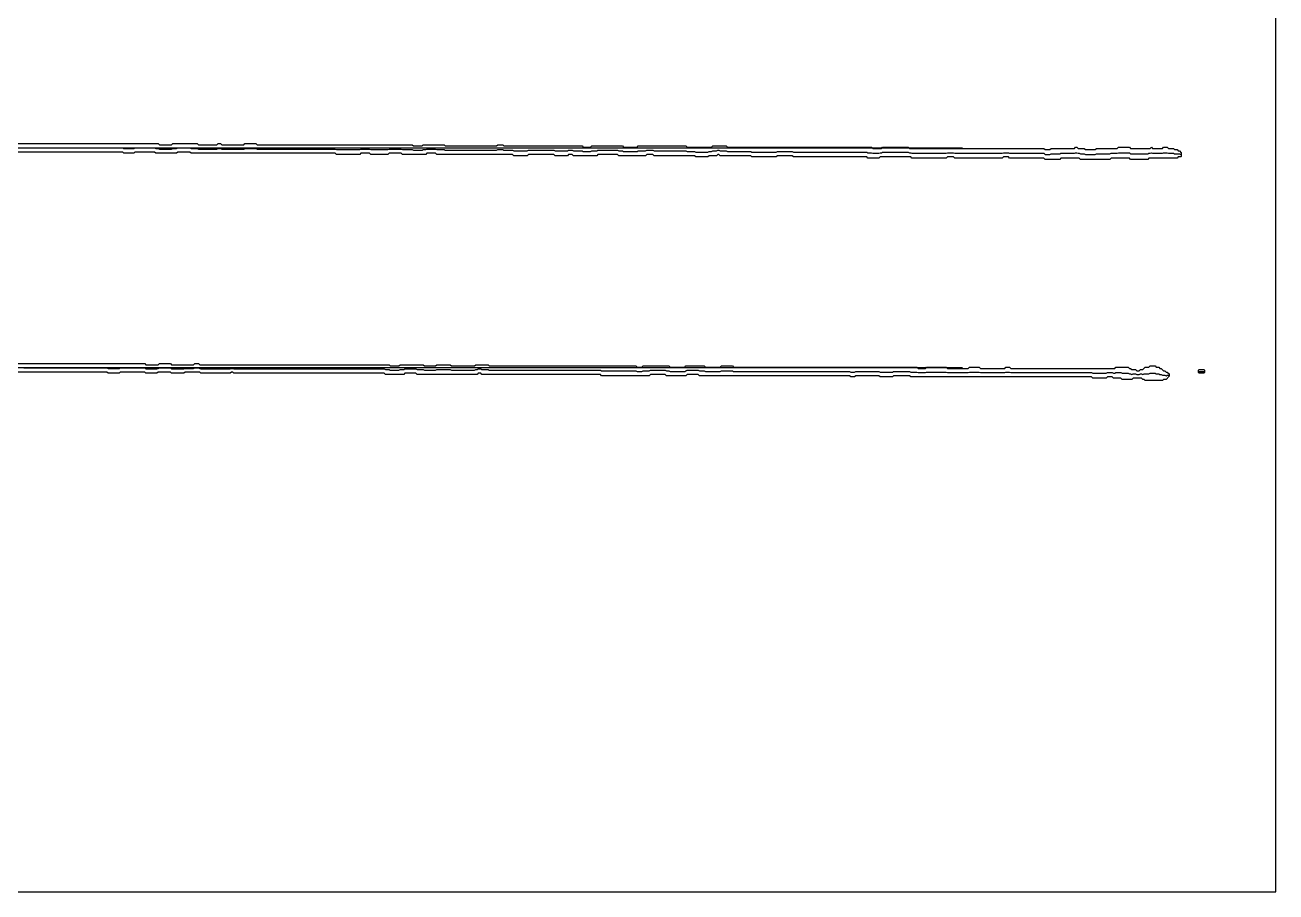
# Model space of a CAD drawing. Extents: x 0 to 57.2, y 0 to 39.6.
# Drawn here: x 28.58 to 57.16, y 0 to 19.8 of the extents above; entities that cross this region are included whole.
import ezdxf

# ---------------------------------------------------------------- set-up
doc = ezdxf.new("R2010")
doc.units = 13
for name, color, linetype in [('DESIGN_SCAN_PATH', 5, 'Continuous'), ('SEM_FRAME', 8, 'Continuous'), ('SEM_OBSERVED_CENTERLINES', 3, 'Continuous'), ('SEM_OBSERVED_CONTOURS', 2, 'Continuous')]:
    doc.layers.add(name, color=color, linetype=linetype)

msp = doc.modelspace()

# ---------------------------------------------------------------- linework, layer by layer
at = {"layer": 'DESIGN_SCAN_PATH'}
for points in [[(0, 16.99719), (50, 16.99719)], [(50, 11.97339), (0, 11.97339)]]:
    msp.add_lwpolyline(points, dxfattribs=at)
at = {"layer": 'SEM_FRAME'}
msp.add_lwpolyline([(0, 0), (57.15968, 0), (57.15968, 39.60429), (0, 39.60429)], close=True, dxfattribs=at)
at = {"layer": 'SEM_OBSERVED_CENTERLINES'}
for points in [[(28.55193, 16.99719), (28.57984, 16.99719), (28.60775, 16.99719), (28.63566, 16.99719), (28.66357, 16.99719), (28.69148, 16.99719), (28.71939, 16.99719), (28.7473, 16.99719), (28.77521, 16.99719), (28.80312, 16.99719), (28.83103, 16.99719), (28.85894, 16.99719), (28.88685, 16.99719), (28.91476, 16.99719), (28.94267, 16.99719), (28.97058, 16.99719), (28.99849, 16.99719), (29.0264, 16.99719), (29.05431, 16.99719), (29.08222, 16.99719), (29.11013, 16.99719), (29.13804, 16.99719), (29.16595, 16.99719), (29.19386, 16.99719), (29.22177, 16.99719), (29.24968, 16.99719), (29.27759, 16.99719), (29.3055, 16.99719), (29.33341, 16.99719), (29.36132, 16.99719), (29.38923, 16.99719), (29.41714, 16.99719), (29.44505, 16.99719), (29.47296, 16.99719), (29.50087, 16.99719), (29.52878, 16.99719), (29.55669, 16.99719), (29.5846, 16.99719), (29.61251, 16.99719), (29.64042, 16.99719), (29.66833, 16.99719), (29.69624, 16.99719), (29.72415, 16.99719), (29.75206, 16.99719), (29.77997, 16.99719), (29.80788, 16.99719), (29.83579, 16.99719), (29.8637, 16.99719), (29.89161, 16.99719), (29.91952, 16.99719), (29.94743, 16.99719), (29.97534, 16.99719), (30.00325, 16.99719), (30.03116, 16.99719), (30.05907, 16.99719), (30.08698, 16.99719), (30.11489, 16.99719), (30.1428, 16.99719), (30.17071, 16.99719), (30.19862, 16.99719), (30.22653, 16.99719), (30.25444, 16.99719), (30.28235, 16.99719), (30.31026, 16.99719), (30.33817, 16.99719), (30.36608, 16.99719), (30.39399, 16.99719), (30.4219, 16.99719), (30.44981, 16.99719), (30.47772, 16.99719), (30.50563, 16.99719), (30.53354, 16.99719), (30.56145, 16.99719), (30.58936, 16.99719), (30.61727, 16.99719), (30.64518, 16.99719), (30.67309, 16.99719), (30.701, 16.99719), (30.72891, 16.99719), (30.75682, 16.99719), (30.78473, 16.99719), (30.81264, 16.99719), (30.84055, 16.983235), (30.86846, 16.983235), (30.89637, 16.983235), (30.92428, 16.983235), (30.95219, 16.983235), (30.9801, 16.983235), (31.00801, 16.983235), (31.03592, 16.983235), (31.06383, 16.983235), (31.09174, 16.99719), (31.11965, 16.99719), (31.14756, 16.99719), (31.17547, 16.99719), (31.20338, 16.99719), (31.23129, 16.99719), (31.2592, 16.99719), (31.28711, 16.99719), (31.31502, 16.99719), (31.34293, 16.99719), (31.37084, 16.99719), (31.39875, 16.99719), (31.42666, 16.99719), (31.45457, 16.99719), (31.48248, 16.99719), (31.51039, 16.99719), (31.5383, 16.99719), (31.56621, 16.983235), (31.59412, 16.983235), (31.62203, 16.983235), (31.64994, 16.96928), (31.67785, 16.96928), (31.70576, 16.96928), (31.73367, 16.96928), (31.76158, 16.96928), (31.78949, 16.96928), (31.8174, 16.96928), (31.84531, 16.96928), (31.87322, 16.96928), (31.90113, 16.96928), (31.92904, 16.96928), (31.95695, 16.983235), (31.98486, 16.983235), (32.01277, 16.983235), (32.04068, 16.983235), (32.06859, 16.99719), (32.0965, 16.99719), (32.12441, 16.99719), (32.15232, 16.99719), (32.18023, 16.99719), (32.20814, 16.99719), (32.23605, 16.99719), (32.26396, 16.99719), (32.29187, 16.99719), (32.31978, 16.99719), (32.34769, 16.99719), (32.3756, 16.983235), (32.40351, 16.983235), (32.43142, 16.983235), (32.45933, 16.983235), (32.48724, 16.983235), (32.51515, 16.983235), (32.54306, 16.96928), (32.57097, 16.96928), (32.59888, 16.96928), (32.62679, 16.96928), (32.6547, 16.96928), (32.68261, 16.96928), (32.71052, 16.96928), (32.73843, 16.96928), (32.76634, 16.96928), (32.79425, 16.96928), (32.82216, 16.96928), (32.85007, 16.96928), (32.87798, 16.96928), (32.90589, 16.96928), (32.9338, 16.96928), (32.96171, 16.96928), (32.98962, 16.983235), (33.01753, 16.983235), (33.04544, 16.983235), (33.07335, 16.96928), (33.10126, 16.96928), (33.12917, 16.96928), (33.15708, 16.96928), (33.18499, 16.96928), (33.2129, 16.96928), (33.24081, 16.96928), (33.26872, 16.96928), (33.29663, 16.96928), (33.32454, 16.96928), (33.35245, 16.96928), (33.38036, 16.96928), (33.40827, 16.96928), (33.43618, 16.96928), (33.46409, 16.96928), (33.492, 16.96928), (33.51991, 16.96928), (33.54782, 16.96928), (33.57573, 16.96928), (33.60364, 16.983235), (33.63155, 16.983235), (33.65946, 16.983235), (33.68737, 16.983235), (33.71528, 16.983235), (33.74319, 16.983235), (33.7711, 16.983235), (33.79901, 16.983235), (33.82692, 16.983235), (33.85483, 16.983235), (33.88274, 16.96928), (33.91065, 16.96928), (33.93856, 16.96928), (33.96647, 16.96928), (33.99438, 16.96928), (34.02229, 16.96928), (34.0502, 16.96928), (34.07811, 16.96928), (34.10602, 16.96928), (34.13393, 16.96928), (34.16184, 16.96928), (34.18975, 16.96928), (34.21766, 16.96928), (34.24557, 16.96928), (34.27348, 16.96928), (34.30139, 16.96928), (34.3293, 16.96928), (34.35721, 16.96928), (34.38512, 16.96928), (34.41303, 16.96928), (34.44094, 16.96928), (34.46885, 16.96928), (34.49676, 16.96928), (34.52467, 16.96928), (34.55258, 16.96928), (34.58049, 16.96928), (34.6084, 16.96928), (34.63631, 16.96928), (34.66422, 16.96928), (34.69213, 16.96928), (34.72004, 16.96928), (34.74795, 16.96928), (34.77586, 16.96928), (34.80377, 16.96928), (34.83168, 16.96928), (34.85959, 16.96928), (34.8875, 16.96928), (34.91541, 16.96928), (34.94332, 16.96928), (34.97123, 16.96928), (34.99914, 16.96928), (35.02705, 16.96928), (35.05496, 16.96928), (35.08287, 16.96928), (35.11078, 16.96928), (35.13869, 16.96928), (35.1666, 16.96928), (35.19451, 16.96928), (35.22242, 16.96928), (35.25033, 16.96928), (35.27824, 16.96928), (35.30615, 16.96928), (35.33406, 16.96928), (35.36197, 16.96928), (35.38988, 16.96928), (35.41779, 16.96928), (35.4457, 16.96928), (35.47361, 16.96928), (35.50152, 16.96928), (35.52943, 16.96928), (35.55734, 16.96928), (35.58525, 16.96928), (35.61316, 16.96928), (35.64107, 16.96928), (35.66898, 16.96928), (35.69689, 16.955325), (35.7248, 16.955325), (35.75271, 16.955325), (35.78062, 16.955325), (35.80853, 16.955325), (35.83644, 16.955325), (35.86435, 16.955325), (35.89226, 16.955325), (35.92017, 16.955325), (35.94808, 16.955325), (35.97599, 16.955325), (36.0039, 16.955325), (36.03181, 16.955325), (36.05972, 16.955325), (36.08763, 16.955325), (36.11554, 16.955325), (36.14345, 16.955325), (36.17136, 16.955325), (36.19927, 16.955325), (36.22718, 16.955325), (36.25509, 16.96928), (36.283, 16.96928), (36.31091, 16.96928), (36.33882, 16.96928), (36.36673, 16.96928), (36.39464, 16.96928), (36.42255, 16.96928), (36.45046, 16.96928), (36.47837, 16.955325), (36.50628, 16.955325), (36.53419, 16.955325), (36.5621, 16.955325), (36.59001, 16.955325), (36.61792, 16.955325), (36.64583, 16.955325), (36.67374, 16.955325), (36.70165, 16.955325), (36.72956, 16.955325), (36.75747, 16.955325), (36.78538, 16.955325), (36.81329, 16.955325), (36.8412, 16.955325), (36.86911, 16.955325), (36.89702, 16.96928), (36.92493, 16.96928), (36.95284, 16.96928), (36.98075, 16.96928), (37.00866, 16.96928), (37.03657, 16.96928), (37.06448, 16.96928), (37.09239, 16.96928), (37.1203, 16.96928), (37.14821, 16.96928), (37.17612, 16.96928), (37.20403, 16.955325), (37.23194, 16.955325), (37.25985, 16.955325), (37.28776, 16.955325), (37.31567, 16.955325), (37.34358, 16.955325), (37.37149, 16.955325), (37.3994, 16.955325), (37.42731, 16.955325), (37.45522, 16.94137), (37.48313, 16.94137), (37.51104, 16.94137), (37.53895, 16.94137), (37.56686, 16.94137), (37.59477, 16.94137), (37.62268, 16.94137), (37.65059, 16.94137), (37.6785, 16.955325), (37.70641, 16.955325), (37.73432, 16.955325), (37.76223, 16.96928), (37.79014, 16.96928), (37.81805, 16.96928), (37.84596, 16.96928), (37.87387, 16.96928), (37.90178, 16.96928), (37.92969, 16.96928), (37.9576, 16.96928), (37.98551, 16.955325), (38.01342, 16.955325), (38.04133, 16.955325), (38.06924, 16.955325), (38.09715, 16.955325), (38.12506, 16.955325), (38.15297, 16.955325), (38.18088, 16.94137), (38.20879, 16.94137), (38.2367, 16.94137), (38.26461, 16.94137), (38.29252, 16.94137), (38.32043, 16.94137), (38.34834, 16.94137), (38.37625, 16.94137), (38.40416, 16.94137), (38.43207, 16.94137), (38.45998, 16.94137), (38.48789, 16.94137), (38.5158, 16.94137), (38.54371, 16.94137), (38.57162, 16.94137), (38.59953, 16.94137), (38.62744, 16.94137), (38.65535, 16.94137), (38.68326, 16.94137), (38.71117, 16.94137), (38.73908, 16.94137), (38.76699, 16.94137), (38.7949, 16.94137), (38.82281, 16.94137), (38.85072, 16.94137), (38.87863, 16.94137), (38.90654, 16.94137), (38.93445, 16.94137), (38.96236, 16.94137), (38.99027, 16.94137), (39.01818, 16.94137), (39.04609, 16.94137), (39.074, 16.94137), (39.10191, 16.94137), (39.12982, 16.94137), (39.15773, 16.94137), (39.18564, 16.94137), (39.21355, 16.94137), (39.24146, 16.94137), (39.26937, 16.94137), (39.29728, 16.94137), (39.32519, 16.94137), (39.3531, 16.94137), (39.38101, 16.955325), (39.40892, 16.955325), (39.43683, 16.955325), (39.46474, 16.955325), (39.49265, 16.955325), (39.52056, 16.94137), (39.54847, 16.94137), (39.57638, 16.94137), (39.60429, 16.94137), (39.6322, 16.94137), (39.66011, 16.94137), (39.68802, 16.94137), (39.71593, 16.94137), (39.74384, 16.927415), (39.77175, 16.927415), (39.79966, 16.927415), (39.82757, 16.927415), (39.85548, 16.927415), (39.88339, 16.927415), (39.9113, 16.927415), (39.93921, 16.927415), (39.96712, 16.927415), (39.99503, 16.927415), (40.02294, 16.927415), (40.05085, 16.927415), (40.07876, 16.94137), (40.10667, 16.94137), (40.13458, 16.94137), (40.16249, 16.94137), (40.1904, 16.94137), (40.21831, 16.94137), (40.24622, 16.94137), (40.27413, 16.94137), (40.30204, 16.94137), (40.32995, 16.94137), (40.35786, 16.94137), (40.38577, 16.94137), (40.41368, 16.94137), (40.44159, 16.94137), (40.4695, 16.94137), (40.49741, 16.94137), (40.52532, 16.94137), (40.55323, 16.94137), (40.58114, 16.94137), (40.60905, 16.94137), (40.63696, 16.94137), (40.66487, 16.94137), (40.69278, 16.927415), (40.72069, 16.927415), (40.7486, 16.927415), (40.77651, 16.927415), (40.80442, 16.927415), (40.83233, 16.927415), (40.86024, 16.927415), (40.88815, 16.927415), (40.91606, 16.927415), (40.94397, 16.927415), (40.97188, 16.927415), (40.99979, 16.94137), (41.0277, 16.94137), (41.05561, 16.94137), (41.08352, 16.94137), (41.11143, 16.927415), (41.13934, 16.927415), (41.16725, 16.927415), (41.19516, 16.927415), (41.22307, 16.927415), (41.25098, 16.927415), (41.27889, 16.927415), (41.3068, 16.927415), (41.33471, 16.91346), (41.36262, 16.91346), (41.39053, 16.91346), (41.41844, 16.91346), (41.44635, 16.91346), (41.47426, 16.91346), (41.50217, 16.91346), (41.53008, 16.927415), (41.55799, 16.927415), (41.5859, 16.927415), (41.61381, 16.927415), (41.64172, 16.927415), (41.66963, 16.94137), (41.69754, 16.94137), (41.72545, 16.94137), (41.75336, 16.94137), (41.78127, 16.94137), (41.80918, 16.94137), (41.83709, 16.94137), (41.865, 16.94137), (41.89291, 16.94137), (41.92082, 16.94137), (41.94873, 16.94137), (41.97664, 16.94137), (42.00455, 16.94137), (42.03246, 16.94137), (42.06037, 16.94137), (42.08828, 16.94137), (42.11619, 16.94137), (42.1441, 16.927415), (42.17201, 16.927415), (42.19992, 16.927415), (42.22783, 16.927415), (42.25574, 16.91346), (42.28365, 16.91346), (42.31156, 16.91346), (42.33947, 16.91346), (42.36738, 16.91346), (42.39529, 16.91346), (42.4232, 16.91346), (42.45111, 16.91346), (42.47902, 16.91346), (42.50693, 16.91346), (42.53484, 16.91346), (42.56275, 16.91346), (42.59066, 16.927415), (42.61857, 16.927415), (42.64648, 16.927415), (42.67439, 16.927415), (42.7023, 16.927415), (42.73021, 16.927415), (42.75812, 16.927415), (42.78603, 16.94137), (42.81394, 16.94137), (42.84185, 16.94137), (42.86976, 16.94137), (42.89767, 16.94137), (42.92558, 16.94137), (42.95349, 16.927415), (42.9814, 16.927415), (43.00931, 16.927415), (43.03722, 16.927415), (43.06513, 16.927415), (43.09304, 16.927415), (43.12095, 16.927415), (43.14886, 16.927415), (43.17677, 16.927415), (43.20468, 16.927415), (43.23259, 16.927415), (43.2605, 16.927415), (43.28841, 16.927415), (43.31632, 16.927415), (43.34423, 16.927415), (43.37214, 16.927415), (43.40005, 16.927415), (43.42796, 16.927415), (43.45587, 16.927415), (43.48378, 16.927415), (43.51169, 16.927415), (43.5396, 16.927415), (43.56751, 16.927415), (43.59542, 16.927415), (43.62333, 16.927415), (43.65124, 16.927415), (43.67915, 16.927415), (43.70706, 16.91346), (43.73497, 16.91346), (43.76288, 16.91346), (43.79079, 16.91346), (43.8187, 16.91346), (43.84661, 16.91346), (43.87452, 16.91346), (43.90243, 16.899505), (43.93034, 16.899505), (43.95825, 16.899505), (43.98616, 16.899505), (44.01407, 16.899505), (44.04198, 16.899505), (44.06989, 16.899505), (44.0978, 16.899505), (44.12571, 16.899505), (44.15362, 16.899505), (44.18153, 16.899505), (44.20944, 16.91346), (44.23735, 16.91346), (44.26526, 16.91346), (44.29317, 16.927415), (44.32108, 16.927415), (44.34899, 16.927415), (44.3769, 16.927415), (44.40481, 16.94137), (44.43272, 16.94137), (44.46063, 16.927415), (44.48854, 16.927415), (44.51645, 16.927415), (44.54436, 16.927415), (44.57227, 16.927415), (44.60018, 16.927415), (44.62809, 16.91346), (44.656, 16.91346), (44.68391, 16.91346), (44.71182, 16.91346), (44.73973, 16.91346), (44.76764, 16.91346), (44.79555, 16.91346), (44.82346, 16.91346), (44.85137, 16.91346), (44.87928, 16.91346), (44.90719, 16.91346), (44.9351, 16.91346), (44.96301, 16.91346), (44.99092, 16.91346), (45.01883, 16.91346), (45.04674, 16.91346), (45.07465, 16.91346), (45.10256, 16.91346), (45.13047, 16.91346), (45.15838, 16.91346), (45.18629, 16.899505), (45.2142, 16.899505), (45.24211, 16.899505), (45.27002, 16.899505), (45.29793, 16.899505), (45.32584, 16.899505), (45.35375, 16.899505), (45.38166, 16.899505), (45.40957, 16.899505), (45.43748, 16.899505), (45.46539, 16.899505), (45.4933, 16.899505), (45.52121, 16.899505), (45.54912, 16.899505), (45.57703, 16.899505), (45.60494, 16.899505), (45.63285, 16.899505), (45.66076, 16.899505), (45.68867, 16.899505), (45.71658, 16.899505), (45.74449, 16.899505), (45.7724, 16.91346), (45.80031, 16.91346), (45.82822, 16.91346), (45.85613, 16.91346), (45.88404, 16.91346), (45.91195, 16.91346), (45.93986, 16.91346), (45.96777, 16.91346), (45.99568, 16.91346), (46.02359, 16.91346), (46.0515, 16.91346), (46.07941, 16.91346), (46.10732, 16.91346), (46.13523, 16.899505), (46.16314, 16.899505), (46.19105, 16.899505), (46.21896, 16.899505), (46.24687, 16.899505), (46.27478, 16.899505), (46.30269, 16.899505), (46.3306, 16.899505), (46.35851, 16.899505), (46.38642, 16.899505), (46.41433, 16.899505), (46.44224, 16.899505), (46.47015, 16.899505), (46.49806, 16.899505), (46.52597, 16.899505), (46.55388, 16.899505), (46.58179, 16.899505), (46.6097, 16.899505), (46.63761, 16.899505), (46.66552, 16.899505), (46.69343, 16.899505), (46.72134, 16.899505), (46.74925, 16.899505), (46.77716, 16.899505), (46.80507, 16.899505), (46.83298, 16.899505), (46.86089, 16.899505), (46.8888, 16.899505), (46.91671, 16.899505), (46.94462, 16.899505), (46.97253, 16.899505), (47.00044, 16.899505), (47.02835, 16.899505), (47.05626, 16.899505), (47.08417, 16.899505), (47.11208, 16.899505), (47.13999, 16.899505), (47.1679, 16.899505), (47.19581, 16.899505), (47.22372, 16.899505), (47.25163, 16.899505), (47.27954, 16.899505), (47.30745, 16.899505), (47.33536, 16.899505), (47.36327, 16.899505), (47.39118, 16.899505), (47.41909, 16.899505), (47.447, 16.899505), (47.47491, 16.899505), (47.50282, 16.899505), (47.53073, 16.899505), (47.55864, 16.899505), (47.58655, 16.899505), (47.61446, 16.899505), (47.64237, 16.899505), (47.67028, 16.899505), (47.69819, 16.899505), (47.7261, 16.899505), (47.75401, 16.899505), (47.78192, 16.899505), (47.80983, 16.899505), (47.83774, 16.88555), (47.86565, 16.88555), (47.89356, 16.88555), (47.92147, 16.88555), (47.94938, 16.871595), (47.97729, 16.871595), (48.0052, 16.871595), (48.03311, 16.871595), (48.06102, 16.871595), (48.08893, 16.871595), (48.11684, 16.88555), (48.14475, 16.88555), (48.17266, 16.899505), (48.20057, 16.899505), (48.22848, 16.899505), (48.25639, 16.899505), (48.2843, 16.899505), (48.31221, 16.899505), (48.34012, 16.899505), (48.36803, 16.899505), (48.39594, 16.899505), (48.42385, 16.899505), (48.45176, 16.899505), (48.47967, 16.899505), (48.50758, 16.899505), (48.53549, 16.899505), (48.5634, 16.899505), (48.59131, 16.899505), (48.61922, 16.899505), (48.64713, 16.899505), (48.67504, 16.899505), (48.70295, 16.899505), (48.73086, 16.899505), (48.75877, 16.899505), (48.78668, 16.88555), (48.81459, 16.88555), (48.8425, 16.871595), (48.87041, 16.871595), (48.89832, 16.871595), (48.92623, 16.871595), (48.95414, 16.871595), (48.98205, 16.871595), (49.00996, 16.871595), (49.03787, 16.871595), (49.06578, 16.871595), (49.09369, 16.871595), (49.1216, 16.871595), (49.14951, 16.871595), (49.17742, 16.871595), (49.20533, 16.871595), (49.23324, 16.871595), (49.26115, 16.871595), (49.28906, 16.871595), (49.31697, 16.871595), (49.34488, 16.871595), (49.37279, 16.871595), (49.4007, 16.871595), (49.42861, 16.871595), (49.45652, 16.871595), (49.48443, 16.871595), (49.51234, 16.871595), (49.54025, 16.871595), (49.56816, 16.871595), (49.59607, 16.871595), (49.62398, 16.871595), (49.65189, 16.88555), (49.6798, 16.88555), (49.70771, 16.88555), (49.73562, 16.88555), (49.76353, 16.88555), (49.79144, 16.88555), (49.81935, 16.871595), (49.84726, 16.871595), (49.87517, 16.871595), (49.90308, 16.871595), (49.93099, 16.871595), (49.9589, 16.871595), (49.98681, 16.871595), (50.01472, 16.871595), (50.04263, 16.871595), (50.07054, 16.871595), (50.09845, 16.871595), (50.12636, 16.871595), (50.15427, 16.871595), (50.18218, 16.871595), (50.21009, 16.871595), (50.238, 16.871595), (50.26591, 16.871595), (50.29382, 16.871595), (50.32173, 16.871595), (50.34964, 16.871595), (50.37755, 16.871595), (50.40546, 16.871595), (50.43337, 16.871595), (50.46128, 16.871595), (50.48919, 16.871595), (50.5171, 16.871595), (50.54501, 16.871595), (50.57292, 16.871595), (50.60083, 16.871595), (50.62874, 16.871595), (50.65665, 16.871595), (50.68456, 16.871595), (50.71247, 16.871595), (50.74038, 16.871595), (50.76829, 16.871595), (50.7962, 16.871595), (50.82411, 16.871595), (50.85202, 16.871595), (50.87993, 16.871595), (50.90784, 16.871595), (50.93575, 16.88555), (50.96366, 16.88555), (50.99157, 16.88555), (51.01948, 16.88555), (51.04739, 16.88555), (51.0753, 16.871595), (51.10321, 16.871595), (51.13112, 16.871595), (51.15903, 16.871595), (51.18694, 16.871595), (51.21485, 16.871595), (51.24276, 16.871595), (51.27067, 16.871595), (51.29858, 16.871595), (51.32649, 16.871595), (51.3544, 16.871595), (51.38231, 16.871595), (51.41022, 16.871595), (51.43813, 16.871595), (51.46604, 16.871595), (51.49395, 16.871595), (51.52186, 16.871595), (51.54977, 16.871595), (51.57768, 16.871595), (51.60559, 16.871595), (51.6335, 16.871595), (51.66141, 16.871595), (51.68932, 16.871595), (51.71723, 16.871595), (51.74514, 16.871595), (51.77305, 16.871595), (51.80096, 16.871595), (51.82887, 16.871595), (51.85678, 16.871595), (51.88469, 16.843685), (51.9126, 16.843685), (51.94051, 16.843685), (51.96842, 16.843685), (51.99633, 16.843685), (52.02424, 16.85764), (52.05215, 16.85764), (52.08006, 16.85764), (52.10797, 16.85764), (52.13588, 16.85764), (52.16379, 16.85764), (52.1917, 16.85764), (52.21961, 16.85764), (52.24752, 16.871595), (52.27543, 16.871595), (52.30334, 16.871595), (52.33125, 16.871595), (52.35916, 16.871595), (52.38707, 16.871595), (52.41498, 16.871595), (52.44289, 16.871595), (52.4708, 16.871595), (52.49871, 16.871595), (52.52662, 16.871595), (52.55453, 16.871595), (52.58244, 16.88555), (52.61035, 16.88555), (52.63826, 16.871595), (52.66617, 16.871595), (52.69408, 16.85764), (52.72199, 16.85764), (52.7499, 16.85764), (52.77781, 16.85764), (52.80572, 16.843685), (52.83363, 16.843685), (52.86154, 16.843685), (52.88945, 16.843685), (52.91736, 16.843685), (52.94527, 16.843685), (52.97318, 16.843685), (53.00109, 16.843685), (53.029, 16.843685), (53.05691, 16.85764), (53.08482, 16.85764), (53.11273, 16.85764), (53.14064, 16.85764), (53.16855, 16.85764), (53.19646, 16.85764), (53.22437, 16.85764), (53.25228, 16.85764), (53.28019, 16.85764), (53.3081, 16.85764), (53.33601, 16.85764), (53.36392, 16.85764), (53.39183, 16.871595), (53.41974, 16.871595), (53.44765, 16.871595), (53.47556, 16.871595), (53.50347, 16.871595), (53.53138, 16.871595), (53.55929, 16.88555), (53.5872, 16.88555), (53.61511, 16.88555), (53.64302, 16.88555), (53.67093, 16.88555), (53.69884, 16.88555), (53.72675, 16.88555), (53.75466, 16.88555), (53.78257, 16.88555), (53.81048, 16.88555), (53.83839, 16.85764), (53.8663, 16.85764), (53.89421, 16.85764), (53.92212, 16.85764), (53.95003, 16.85764), (53.97794, 16.85764), (54.00585, 16.85764), (54.03376, 16.85764), (54.06167, 16.85764), (54.08958, 16.85764), (54.11749, 16.85764), (54.1454, 16.85764), (54.17331, 16.85764), (54.20122, 16.85764), (54.22913, 16.85764), (54.25704, 16.871595), (54.28495, 16.871595), (54.31286, 16.88555), (54.34077, 16.871595), (54.36868, 16.871595), (54.39659, 16.871595), (54.4245, 16.871595), (54.45241, 16.871595), (54.48032, 16.871595), (54.50823, 16.871595), (54.53614, 16.871595), (54.56405, 16.871595), (54.59196, 16.88555), (54.61987, 16.88555), (54.64778, 16.88555), (54.67569, 16.88555), (54.7036, 16.871595), (54.73151, 16.871595), (54.75942, 16.871595), (54.78733, 16.871595), (54.81524, 16.871595), (54.84315, 16.85764), (54.87106, 16.85764), (54.89897, 16.85764), (54.92688, 16.85764), (54.95479, 16.85764), (54.9827, 16.843685)], [(28.55193, 11.97339), (28.57984, 11.97339), (28.60775, 11.97339), (28.63566, 11.97339), (28.66357, 11.97339), (28.69148, 11.97339), (28.71939, 11.97339), (28.7473, 11.97339), (28.77521, 11.97339), (28.80312, 11.97339), (28.83103, 11.97339), (28.85894, 11.97339), (28.88685, 11.97339), (28.91476, 11.97339), (28.94267, 11.97339), (28.97058, 11.97339), (28.99849, 11.97339), (29.0264, 11.97339), (29.05431, 11.97339), (29.08222, 11.97339), (29.11013, 11.97339), (29.13804, 11.97339), (29.16595, 11.97339), (29.19386, 11.97339), (29.22177, 11.97339), (29.24968, 11.97339), (29.27759, 11.97339), (29.3055, 11.97339), (29.33341, 11.97339), (29.36132, 11.97339), (29.38923, 11.97339), (29.41714, 11.97339), (29.44505, 11.97339), (29.47296, 11.97339), (29.50087, 11.97339), (29.52878, 11.97339), (29.55669, 11.97339), (29.5846, 11.97339), (29.61251, 11.97339), (29.64042, 11.97339), (29.66833, 11.97339), (29.69624, 11.97339), (29.72415, 11.97339), (29.75206, 11.97339), (29.77997, 11.97339), (29.80788, 11.97339), (29.83579, 11.97339), (29.8637, 11.97339), (29.89161, 11.97339), (29.91952, 11.97339), (29.94743, 11.97339), (29.97534, 11.97339), (30.00325, 11.97339), (30.03116, 11.97339), (30.05907, 11.97339), (30.08698, 11.97339), (30.11489, 11.97339), (30.1428, 11.97339), (30.17071, 11.97339), (30.19862, 11.97339), (30.22653, 11.97339), (30.25444, 11.97339), (30.28235, 11.97339), (30.31026, 11.97339), (30.33817, 11.97339), (30.36608, 11.97339), (30.39399, 11.97339), (30.4219, 11.97339), (30.44981, 11.97339), (30.47772, 11.959435), (30.50563, 11.959435), (30.53354, 11.959435), (30.56145, 11.959435), (30.58936, 11.959435), (30.61727, 11.959435), (30.64518, 11.959435), (30.67309, 11.959435), (30.701, 11.959435), (30.72891, 11.959435), (30.75682, 11.97339), (30.78473, 11.97339), (30.81264, 11.97339), (30.84055, 11.97339), (30.86846, 11.97339), (30.89637, 11.97339), (30.92428, 11.97339), (30.95219, 11.97339), (30.9801, 11.97339), (31.00801, 11.97339), (31.03592, 11.97339), (31.06383, 11.97339), (31.09174, 11.97339), (31.11965, 11.97339), (31.14756, 11.97339), (31.17547, 11.97339), (31.20338, 11.97339), (31.23129, 11.97339), (31.2592, 11.97339), (31.28711, 11.97339), (31.31502, 11.97339), (31.34293, 11.94548), (31.37084, 11.94548), (31.39875, 11.94548), (31.42666, 11.94548), (31.45457, 11.94548), (31.48248, 11.94548), (31.51039, 11.94548), (31.5383, 11.94548), (31.56621, 11.94548), (31.59412, 11.94548), (31.62203, 11.959435), (31.64994, 11.97339), (31.67785, 11.97339), (31.70576, 11.97339), (31.73367, 11.97339), (31.76158, 11.97339), (31.78949, 11.97339), (31.8174, 11.97339), (31.84531, 11.97339), (31.87322, 11.97339), (31.90113, 11.97339), (31.92904, 11.94548), (31.95695, 11.94548), (31.98486, 11.94548), (32.01277, 11.94548), (32.04068, 11.94548), (32.06859, 11.94548), (32.0965, 11.94548), (32.12441, 11.94548), (32.15232, 11.94548), (32.18023, 11.94548), (32.20814, 11.94548), (32.23605, 11.959435), (32.26396, 11.959435), (32.29187, 11.959435), (32.31978, 11.959435), (32.34769, 11.959435), (32.3756, 11.959435), (32.40351, 11.959435), (32.43142, 11.959435), (32.45933, 11.97339), (32.48724, 11.97339), (32.51515, 11.97339), (32.54306, 11.97339), (32.57097, 11.959435), (32.59888, 11.94548), (32.62679, 11.94548), (32.6547, 11.94548), (32.68261, 11.94548), (32.71052, 11.94548), (32.73843, 11.94548), (32.76634, 11.94548), (32.79425, 11.94548), (32.82216, 11.94548), (32.85007, 11.94548), (32.87798, 11.94548), (32.90589, 11.94548), (32.9338, 11.94548), (32.96171, 11.94548), (32.98962, 11.94548), (33.01753, 11.94548), (33.04544, 11.94548), (33.07335, 11.94548), (33.10126, 11.94548), (33.12917, 11.94548), (33.15708, 11.94548), (33.18499, 11.94548), (33.2129, 11.94548), (33.24081, 11.94548), (33.26872, 11.94548), (33.29663, 11.959435), (33.32454, 11.959435), (33.35245, 11.94548), (33.38036, 11.94548), (33.40827, 11.94548), (33.43618, 11.94548), (33.46409, 11.94548), (33.492, 11.94548), (33.51991, 11.94548), (33.54782, 11.94548), (33.57573, 11.94548), (33.60364, 11.94548), (33.63155, 11.94548), (33.65946, 11.94548), (33.68737, 11.94548), (33.71528, 11.94548), (33.74319, 11.94548), (33.7711, 11.94548), (33.79901, 11.94548), (33.82692, 11.94548), (33.85483, 11.94548), (33.88274, 11.94548), (33.91065, 11.94548), (33.93856, 11.94548), (33.96647, 11.94548), (33.99438, 11.94548), (34.02229, 11.94548), (34.0502, 11.94548), (34.07811, 11.94548), (34.10602, 11.94548), (34.13393, 11.94548), (34.16184, 11.94548), (34.18975, 11.94548), (34.21766, 11.94548), (34.24557, 11.94548), (34.27348, 11.94548), (34.30139, 11.94548), (34.3293, 11.94548), (34.35721, 11.94548), (34.38512, 11.94548), (34.41303, 11.94548), (34.44094, 11.94548), (34.46885, 11.94548), (34.49676, 11.94548), (34.52467, 11.94548), (34.55258, 11.94548), (34.58049, 11.94548), (34.6084, 11.94548), (34.63631, 11.94548), (34.66422, 11.94548), (34.69213, 11.94548), (34.72004, 11.94548), (34.74795, 11.94548), (34.77586, 11.94548), (34.80377, 11.94548), (34.83168, 11.94548), (34.85959, 11.94548), (34.8875, 11.94548), (34.91541, 11.94548), (34.94332, 11.94548), (34.97123, 11.94548), (34.99914, 11.94548), (35.02705, 11.94548), (35.05496, 11.94548), (35.08287, 11.94548), (35.11078, 11.94548), (35.13869, 11.94548), (35.1666, 11.94548), (35.19451, 11.94548), (35.22242, 11.94548), (35.25033, 11.94548), (35.27824, 11.94548), (35.30615, 11.94548), (35.33406, 11.94548), (35.36197, 11.94548), (35.38988, 11.94548), (35.41779, 11.94548), (35.4457, 11.94548), (35.47361, 11.94548), (35.50152, 11.94548), (35.52943, 11.94548), (35.55734, 11.94548), (35.58525, 11.94548), (35.61316, 11.94548), (35.64107, 11.94548), (35.66898, 11.94548), (35.69689, 11.94548), (35.7248, 11.94548), (35.75271, 11.94548), (35.78062, 11.94548), (35.80853, 11.94548), (35.83644, 11.94548), (35.86435, 11.94548), (35.89226, 11.94548), (35.92017, 11.94548), (35.94808, 11.94548), (35.97599, 11.94548), (36.0039, 11.94548), (36.03181, 11.94548), (36.05972, 11.94548), (36.08763, 11.94548), (36.11554, 11.94548), (36.14345, 11.94548), (36.17136, 11.94548), (36.19927, 11.94548), (36.22718, 11.94548), (36.25509, 11.94548), (36.283, 11.94548), (36.31091, 11.94548), (36.33882, 11.94548), (36.36673, 11.94548), (36.39464, 11.94548), (36.42255, 11.94548), (36.45046, 11.94548), (36.47837, 11.94548), (36.50628, 11.94548), (36.53419, 11.94548), (36.5621, 11.94548), (36.59001, 11.94548), (36.61792, 11.94548), (36.64583, 11.94548), (36.67374, 11.94548), (36.70165, 11.94548), (36.72956, 11.94548), (36.75747, 11.94548), (36.78538, 11.94548), (36.81329, 11.931525), (36.8412, 11.931525), (36.86911, 11.931525), (36.89702, 11.931525), (36.92493, 11.91757), (36.95284, 11.91757), (36.98075, 11.91757), (37.00866, 11.91757), (37.03657, 11.91757), (37.06448, 11.91757), (37.09239, 11.91757), (37.1203, 11.91757), (37.14821, 11.931525), (37.17612, 11.931525), (37.20403, 11.931525), (37.23194, 11.931525), (37.25985, 11.94548), (37.28776, 11.94548), (37.31567, 11.94548), (37.34358, 11.94548), (37.37149, 11.94548), (37.3994, 11.94548), (37.42731, 11.94548), (37.45522, 11.94548), (37.48313, 11.94548), (37.51104, 11.94548), (37.53895, 11.931525), (37.56686, 11.931525), (37.59477, 11.931525), (37.62268, 11.931525), (37.65059, 11.931525), (37.6785, 11.931525), (37.70641, 11.91757), (37.73432, 11.91757), (37.76223, 11.91757), (37.79014, 11.91757), (37.81805, 11.91757), (37.84596, 11.91757), (37.87387, 11.91757), (37.90178, 11.91757), (37.92969, 11.91757), (37.9576, 11.91757), (37.98551, 11.931525), (38.01342, 11.931525), (38.04133, 11.931525), (38.06924, 11.931525), (38.09715, 11.931525), (38.12506, 11.931525), (38.15297, 11.931525), (38.18088, 11.931525), (38.20879, 11.931525), (38.2367, 11.931525), (38.26461, 11.931525), (38.29252, 11.931525), (38.32043, 11.91757), (38.34834, 11.91757), (38.37625, 11.91757), (38.40416, 11.91757), (38.43207, 11.91757), (38.45998, 11.91757), (38.48789, 11.91757), (38.5158, 11.91757), (38.54371, 11.91757), (38.57162, 11.91757), (38.59953, 11.91757), (38.62744, 11.91757), (38.65535, 11.91757), (38.68326, 11.91757), (38.71117, 11.91757), (38.73908, 11.91757), (38.76699, 11.91757), (38.7949, 11.91757), (38.82281, 11.91757), (38.85072, 11.91757), (38.87863, 11.931525), (38.90654, 11.931525), (38.93445, 11.94548), (38.96236, 11.94548), (38.99027, 11.94548), (39.01818, 11.931525), (39.04609, 11.931525), (39.074, 11.931525), (39.10191, 11.931525), (39.12982, 11.931525), (39.15773, 11.931525), (39.18564, 11.91757), (39.21355, 11.91757), (39.24146, 11.91757), (39.26937, 11.91757), (39.29728, 11.91757), (39.32519, 11.91757), (39.3531, 11.91757), (39.38101, 11.91757), (39.40892, 11.91757), (39.43683, 11.91757), (39.46474, 11.91757), (39.49265, 11.91757), (39.52056, 11.91757), (39.54847, 11.91757), (39.57638, 11.91757), (39.60429, 11.91757), (39.6322, 11.91757), (39.66011, 11.91757), (39.68802, 11.91757), (39.71593, 11.91757), (39.74384, 11.91757), (39.77175, 11.91757), (39.79966, 11.91757), (39.82757, 11.91757), (39.85548, 11.91757), (39.88339, 11.91757), (39.9113, 11.91757), (39.93921, 11.91757), (39.96712, 11.91757), (39.99503, 11.91757), (40.02294, 11.91757), (40.05085, 11.91757), (40.07876, 11.91757), (40.10667, 11.91757), (40.13458, 11.91757), (40.16249, 11.91757), (40.1904, 11.91757), (40.21831, 11.91757), (40.24622, 11.91757), (40.27413, 11.91757), (40.30204, 11.91757), (40.32995, 11.91757), (40.35786, 11.91757), (40.38577, 11.91757), (40.41368, 11.91757), (40.44159, 11.91757), (40.4695, 11.91757), (40.49741, 11.91757), (40.52532, 11.91757), (40.55323, 11.91757), (40.58114, 11.91757), (40.60905, 11.91757), (40.63696, 11.91757), (40.66487, 11.91757), (40.69278, 11.91757), (40.72069, 11.91757), (40.7486, 11.91757), (40.77651, 11.91757), (40.80442, 11.91757), (40.83233, 11.91757), (40.86024, 11.91757), (40.88815, 11.91757), (40.91606, 11.91757), (40.94397, 11.91757), (40.97188, 11.91757), (40.99979, 11.91757), (41.0277, 11.91757), (41.05561, 11.91757), (41.08352, 11.91757), (41.11143, 11.91757), (41.13934, 11.91757), (41.16725, 11.91757), (41.19516, 11.91757), (41.22307, 11.91757), (41.25098, 11.91757), (41.27889, 11.91757), (41.3068, 11.91757), (41.33471, 11.91757), (41.36262, 11.91757), (41.39053, 11.91757), (41.41844, 11.91757), (41.44635, 11.91757), (41.47426, 11.91757), (41.50217, 11.91757), (41.53008, 11.91757), (41.55799, 11.91757), (41.5859, 11.91757), (41.61381, 11.91757), (41.64172, 11.91757), (41.66963, 11.91757), (41.69754, 11.91757), (41.72545, 11.91757), (41.75336, 11.903615), (41.78127, 11.903615), (41.80918, 11.903615), (41.83709, 11.903615), (41.865, 11.903615), (41.89291, 11.903615), (41.92082, 11.903615), (41.94873, 11.903615), (41.97664, 11.903615), (42.00455, 11.903615), (42.03246, 11.903615), (42.06037, 11.903615), (42.08828, 11.903615), (42.11619, 11.903615), (42.1441, 11.903615), (42.17201, 11.903615), (42.19992, 11.903615), (42.22783, 11.903615), (42.25574, 11.903615), (42.28365, 11.903615), (42.31156, 11.903615), (42.33947, 11.903615), (42.36738, 11.903615), (42.39529, 11.903615), (42.4232, 11.903615), (42.45111, 11.903615), (42.47902, 11.903615), (42.50693, 11.903615), (42.53484, 11.903615), (42.56275, 11.88966), (42.59066, 11.88966), (42.61857, 11.88966), (42.64648, 11.88966), (42.67439, 11.88966), (42.7023, 11.903615), (42.73021, 11.903615), (42.75812, 11.903615), (42.78603, 11.903615), (42.81394, 11.903615), (42.84185, 11.903615), (42.86976, 11.91757), (42.89767, 11.91757), (42.92558, 11.91757), (42.95349, 11.91757), (42.9814, 11.91757), (43.00931, 11.91757), (43.03722, 11.91757), (43.06513, 11.91757), (43.09304, 11.91757), (43.12095, 11.91757), (43.14886, 11.91757), (43.17677, 11.91757), (43.20468, 11.91757), (43.23259, 11.903615), (43.2605, 11.903615), (43.28841, 11.903615), (43.31632, 11.88966), (43.34423, 11.88966), (43.37214, 11.88966), (43.40005, 11.88966), (43.42796, 11.88966), (43.45587, 11.88966), (43.48378, 11.88966), (43.51169, 11.88966), (43.5396, 11.88966), (43.56751, 11.88966), (43.59542, 11.88966), (43.62333, 11.88966), (43.65124, 11.88966), (43.67915, 11.903615), (43.70706, 11.91757), (43.73497, 11.91757), (43.76288, 11.91757), (43.79079, 11.91757), (43.8187, 11.91757), (43.84661, 11.91757), (43.87452, 11.91757), (43.90243, 11.91757), (43.93034, 11.91757), (43.95825, 11.91757), (43.98616, 11.903615), (44.01407, 11.903615), (44.04198, 11.903615), (44.06989, 11.903615), (44.0978, 11.903615), (44.12571, 11.88966), (44.15362, 11.88966), (44.18153, 11.88966), (44.20944, 11.88966), (44.23735, 11.88966), (44.26526, 11.88966), (44.29317, 11.88966), (44.32108, 11.88966), (44.34899, 11.88966), (44.3769, 11.88966), (44.40481, 11.88966), (44.43272, 11.88966), (44.46063, 11.88966), (44.48854, 11.903615), (44.51645, 11.903615), (44.54436, 11.903615), (44.57227, 11.903615), (44.60018, 11.903615), (44.62809, 11.903615), (44.656, 11.903615), (44.68391, 11.903615), (44.71182, 11.903615), (44.73973, 11.903615), (44.76764, 11.88966), (44.79555, 11.88966), (44.82346, 11.88966), (44.85137, 11.88966), (44.87928, 11.88966), (44.90719, 11.88966), (44.9351, 11.88966), (44.96301, 11.88966), (44.99092, 11.88966), (45.01883, 11.88966), (45.04674, 11.88966), (45.07465, 11.88966), (45.10256, 11.88966), (45.13047, 11.88966), (45.15838, 11.88966), (45.18629, 11.88966), (45.2142, 11.88966), (45.24211, 11.88966), (45.27002, 11.88966), (45.29793, 11.88966), (45.32584, 11.88966), (45.35375, 11.88966), (45.38166, 11.88966), (45.40957, 11.88966), (45.43748, 11.88966), (45.46539, 11.88966), (45.4933, 11.88966), (45.52121, 11.88966), (45.54912, 11.88966), (45.57703, 11.88966), (45.60494, 11.88966), (45.63285, 11.88966), (45.66076, 11.88966), (45.68867, 11.88966), (45.71658, 11.88966), (45.74449, 11.88966), (45.7724, 11.88966), (45.80031, 11.88966), (45.82822, 11.88966), (45.85613, 11.88966), (45.88404, 11.88966), (45.91195, 11.88966), (45.93986, 11.88966), (45.96777, 11.88966), (45.99568, 11.88966), (46.02359, 11.88966), (46.0515, 11.88966), (46.07941, 11.88966), (46.10732, 11.88966), (46.13523, 11.88966), (46.16314, 11.88966), (46.19105, 11.88966), (46.21896, 11.88966), (46.24687, 11.88966), (46.27478, 11.88966), (46.30269, 11.88966), (46.3306, 11.88966), (46.35851, 11.88966), (46.38642, 11.88966), (46.41433, 11.88966), (46.44224, 11.88966), (46.47015, 11.88966), (46.49806, 11.88966), (46.52597, 11.88966), (46.55388, 11.88966), (46.58179, 11.88966), (46.6097, 11.88966), (46.63761, 11.88966), (46.66552, 11.88966), (46.69343, 11.88966), (46.72134, 11.88966), (46.74925, 11.88966), (46.77716, 11.88966), (46.80507, 11.88966), (46.83298, 11.88966), (46.86089, 11.88966), (46.8888, 11.88966), (46.91671, 11.88966), (46.94462, 11.88966), (46.97253, 11.88966), (47.00044, 11.88966), (47.02835, 11.88966), (47.05626, 11.88966), (47.08417, 11.88966), (47.11208, 11.88966), (47.13999, 11.88966), (47.1679, 11.88966), (47.19581, 11.88966), (47.22372, 11.88966), (47.25163, 11.88966), (47.27954, 11.88966), (47.30745, 11.88966), (47.33536, 11.88966), (47.36327, 11.88966), (47.39118, 11.88966), (47.41909, 11.88966), (47.447, 11.875705), (47.47491, 11.875705), (47.50282, 11.875705), (47.53073, 11.875705), (47.55864, 11.88966), (47.58655, 11.88966), (47.61446, 11.88966), (47.64237, 11.88966), (47.67028, 11.88966), (47.69819, 11.88966), (47.7261, 11.88966), (47.75401, 11.88966), (47.78192, 11.88966), (47.80983, 11.88966), (47.83774, 11.88966), (47.86565, 11.88966), (47.89356, 11.88966), (47.92147, 11.88966), (47.94938, 11.88966), (47.97729, 11.88966), (48.0052, 11.88966), (48.03311, 11.88966), (48.06102, 11.88966), (48.08893, 11.88966), (48.11684, 11.875705), (48.14475, 11.875705), (48.17266, 11.875705), (48.20057, 11.875705), (48.22848, 11.875705), (48.25639, 11.875705), (48.2843, 11.875705), (48.31221, 11.875705), (48.34012, 11.875705), (48.36803, 11.875705), (48.39594, 11.875705), (48.42385, 11.88966), (48.45176, 11.88966), (48.47967, 11.88966), (48.50758, 11.88966), (48.53549, 11.88966), (48.5634, 11.88966), (48.59131, 11.88966), (48.61922, 11.88966), (48.64713, 11.88966), (48.67504, 11.88966), (48.70295, 11.88966), (48.73086, 11.88966), (48.75877, 11.88966), (48.78668, 11.88966), (48.81459, 11.875705), (48.8425, 11.875705), (48.87041, 11.875705), (48.89832, 11.875705), (48.92623, 11.875705), (48.95414, 11.875705), (48.98205, 11.86175), (49.00996, 11.86175), (49.03787, 11.86175), (49.06578, 11.86175), (49.09369, 11.86175), (49.1216, 11.86175), (49.14951, 11.86175), (49.17742, 11.875705), (49.20533, 11.875705), (49.23324, 11.875705), (49.26115, 11.875705), (49.28906, 11.875705), (49.31697, 11.875705), (49.34488, 11.875705), (49.37279, 11.875705), (49.4007, 11.875705), (49.42861, 11.875705), (49.45652, 11.875705), (49.48443, 11.875705), (49.51234, 11.875705), (49.54025, 11.875705), (49.56816, 11.875705), (49.59607, 11.875705), (49.62398, 11.875705), (49.65189, 11.86175), (49.6798, 11.86175), (49.70771, 11.86175), (49.73562, 11.86175), (49.76353, 11.86175), (49.79144, 11.86175), (49.81935, 11.86175), (49.84726, 11.86175), (49.87517, 11.86175), (49.90308, 11.86175), (49.93099, 11.86175), (49.9589, 11.86175), (49.98681, 11.86175), (50.01472, 11.86175), (50.04263, 11.86175), (50.07054, 11.86175), (50.09845, 11.86175), (50.12636, 11.86175), (50.15427, 11.875705), (50.18218, 11.875705), (50.21009, 11.875705), (50.238, 11.875705), (50.26591, 11.875705), (50.29382, 11.875705), (50.32173, 11.875705), (50.34964, 11.875705), (50.37755, 11.875705), (50.40546, 11.86175), (50.43337, 11.86175), (50.46128, 11.86175), (50.48919, 11.86175), (50.5171, 11.86175), (50.54501, 11.86175), (50.57292, 11.86175), (50.60083, 11.86175), (50.62874, 11.86175), (50.65665, 11.86175), (50.68456, 11.86175), (50.71247, 11.86175), (50.74038, 11.86175), (50.76829, 11.86175), (50.7962, 11.86175), (50.82411, 11.86175), (50.85202, 11.86175), (50.87993, 11.86175), (50.90784, 11.86175), (50.93575, 11.86175), (50.96366, 11.86175), (50.99157, 11.875705), (51.01948, 11.875705), (51.04739, 11.875705), (51.0753, 11.875705), (51.10321, 11.86175), (51.13112, 11.86175), (51.15903, 11.86175), (51.18694, 11.86175), (51.21485, 11.86175), (51.24276, 11.86175), (51.27067, 11.86175), (51.29858, 11.86175), (51.32649, 11.86175), (51.3544, 11.86175), (51.38231, 11.86175), (51.41022, 11.86175), (51.43813, 11.86175), (51.46604, 11.86175), (51.49395, 11.86175), (51.52186, 11.86175), (51.54977, 11.86175), (51.57768, 11.86175), (51.60559, 11.86175), (51.6335, 11.86175), (51.66141, 11.86175), (51.68932, 11.86175), (51.71723, 11.86175), (51.74514, 11.86175), (51.77305, 11.86175), (51.80096, 11.86175), (51.82887, 11.86175), (51.85678, 11.86175), (51.88469, 11.86175), (51.9126, 11.86175), (51.94051, 11.86175), (51.96842, 11.86175), (51.99633, 11.86175), (52.02424, 11.86175), (52.05215, 11.86175), (52.08006, 11.86175), (52.10797, 11.86175), (52.13588, 11.86175), (52.16379, 11.86175), (52.1917, 11.86175), (52.21961, 11.86175), (52.24752, 11.86175), (52.27543, 11.86175), (52.30334, 11.86175), (52.33125, 11.86175), (52.35916, 11.86175), (52.38707, 11.86175), (52.41498, 11.86175), (52.44289, 11.86175), (52.4708, 11.86175), (52.49871, 11.86175), (52.52662, 11.86175), (52.55453, 11.86175), (52.58244, 11.86175), (52.61035, 11.86175), (52.63826, 11.86175), (52.66617, 11.86175), (52.69408, 11.86175), (52.72199, 11.86175), (52.7499, 11.86175), (52.77781, 11.86175), (52.80572, 11.86175), (52.83363, 11.86175), (52.86154, 11.86175), (52.88945, 11.86175), (52.91736, 11.86175), (52.94527, 11.86175), (52.97318, 11.847795), (53.00109, 11.847795), (53.029, 11.847795), (53.05691, 11.847795), (53.08482, 11.847795), (53.11273, 11.847795), (53.14064, 11.847795), (53.16855, 11.847795), (53.19646, 11.847795), (53.22437, 11.847795), (53.25228, 11.847795), (53.28019, 11.847795), (53.3081, 11.86175), (53.33601, 11.86175), (53.36392, 11.86175), (53.39183, 11.86175), (53.41974, 11.86175), (53.44765, 11.847795), (53.47556, 11.847795), (53.50347, 11.86175), (53.53138, 11.86175), (53.55929, 11.86175), (53.5872, 11.86175), (53.61511, 11.86175), (53.64302, 11.847795), (53.67093, 11.847795), (53.69884, 11.847795), (53.72675, 11.847795), (53.75466, 11.847795), (53.78257, 11.847795), (53.81048, 11.83384), (53.83839, 11.83384), (53.8663, 11.819885), (53.89421, 11.83384), (53.92212, 11.83384), (53.95003, 11.83384), (53.97794, 11.819885), (54.00585, 11.819885), (54.03376, 11.819885), (54.06167, 11.83384), (54.08958, 11.83384), (54.11749, 11.819885), (54.1454, 11.83384), (54.17331, 11.83384), (54.20122, 11.83384), (54.22913, 11.83384), (54.25704, 11.83384), (54.28495, 11.847795), (54.31286, 11.847795), (54.34077, 11.847795), (54.36868, 11.847795), (54.39659, 11.847795), (54.4245, 11.83384), (54.45241, 11.83384), (54.48032, 11.83384), (54.50823, 11.819885), (54.53614, 11.819885), (54.56405, 11.80593), (54.59196, 11.80593), (54.61987, 11.80593), (54.64778, 11.791975), (54.67569, 11.80593), (54.7036, 11.80593)], [(55.40135, 11.88966), (55.42926, 11.88966), (55.45717, 11.88966), (55.48508, 11.88966), (55.51299, 11.88966)]]:
    msp.add_lwpolyline(points, dxfattribs=at)
at = {"layer": 'SEM_OBSERVED_CONTOURS'}
for points in [[(27.49135, 17.094875), (31.62203, 17.094875), (31.64994, 17.066965), (31.92904, 17.066965), (31.95695, 17.094875), (32.51515, 17.094875), (32.54306, 17.066965), (32.96171, 17.066965), (32.98962, 17.094875), (33.04544, 17.094875), (33.07335, 17.066965), (33.57573, 17.066965), (33.60364, 17.094875), (33.85483, 17.094875), (33.88274, 17.066965), (37.42731, 17.066965), (37.45522, 17.039055), (37.65059, 17.039055), (37.6785, 17.066965), (38.15297, 17.066965), (38.18088, 17.039055), (39.3531, 17.039055), (39.38101, 17.066965), (39.49265, 17.066965), (39.52056, 17.039055), (41.3068, 17.039055), (41.33471, 17.011145), (41.50217, 17.011145), (41.53008, 17.039055), (42.22783, 17.039055), (42.25574, 17.011145), (42.56275, 17.011145), (42.59066, 17.039055), (43.67915, 17.039055), (43.70706, 17.011145), (44.26526, 17.011145), (44.29317, 17.039055), (44.60018, 17.039055), (44.62809, 17.011145), (47.92147, 17.011145), (47.94938, 16.983235), (48.14475, 16.983235), (48.17266, 17.011145), (48.75877, 17.011145), (48.78668, 16.983235), (51.85678, 16.983235), (51.88469, 16.955325), (51.99633, 16.955325), (52.02424, 16.983235), (52.55453, 16.983235), (52.58244, 17.011145), (52.61035, 17.011145), (52.63826, 16.983235), (52.77781, 16.983235), (52.80572, 16.955325), (53.029, 16.955325), (53.05691, 16.983235), (53.53138, 16.983235), (53.55929, 17.011145), (53.81048, 17.011145), (53.83839, 16.983235), (54.28495, 16.983235), (54.31286, 17.011145), (54.34077, 16.983235), (54.56405, 16.983235), (54.59196, 17.011145), (54.67569, 17.011145), (54.7036, 16.983235), (54.81524, 16.983235), (54.84315, 16.955325), (54.89897, 16.955325), (54.92688, 16.927415), (54.95479, 16.927415), (54.996655, 16.88555), (54.996655, 16.80182), (54.9827, 16.787865), (54.92688, 16.787865), (54.89897, 16.759955), (54.25704, 16.759955), (54.22913, 16.732045), (53.83839, 16.732045), (53.81048, 16.759955), (53.39183, 16.759955), (53.36392, 16.732045), (52.69408, 16.732045), (52.66617, 16.759955), (52.24752, 16.759955), (52.21961, 16.732045), (51.88469, 16.732045), (51.85678, 16.759955), (51.0753, 16.759955), (51.04739, 16.787865), (50.93575, 16.787865), (50.90784, 16.759955), (49.81935, 16.759955), (49.79144, 16.787865), (49.65189, 16.787865), (49.62398, 16.759955), (48.8425, 16.759955), (48.81459, 16.787865), (48.11684, 16.787865), (48.08893, 16.759955), (47.83774, 16.759955), (47.80983, 16.787865), (46.13523, 16.787865), (46.10732, 16.815775), (45.7724, 16.815775), (45.74449, 16.787865), (45.18629, 16.787865), (45.15838, 16.815775), (44.46063, 16.815775), (44.43272, 16.843685), (44.40481, 16.843685), (44.3769, 16.815775), (44.20944, 16.815775), (44.18153, 16.787865), (43.90243, 16.787865), (43.87452, 16.815775), (42.95349, 16.815775), (42.92558, 16.843685), (42.78603, 16.843685), (42.75812, 16.815775), (42.1441, 16.815775), (42.11619, 16.843685), (41.66963, 16.843685), (41.64172, 16.815775), (41.11143, 16.815775), (41.08352, 16.843685), (40.99979, 16.843685), (40.97188, 16.815775), (40.69278, 16.815775), (40.66487, 16.843685), (40.07876, 16.843685), (40.05085, 16.815775), (39.74384, 16.815775), (39.71593, 16.843685), (37.98551, 16.843685), (37.9576, 16.871595), (37.76223, 16.871595), (37.73432, 16.843685), (37.20403, 16.843685), (37.17612, 16.871595), (36.89702, 16.871595), (36.86911, 16.843685), (36.47837, 16.843685), (36.45046, 16.871595), (36.25509, 16.871595), (36.22718, 16.843685), (35.69689, 16.843685), (35.66898, 16.871595), (32.3756, 16.871595), (32.34769, 16.899505), (32.06859, 16.899505), (32.04068, 16.871595), (31.56621, 16.871595), (31.5383, 16.899505), (31.09174, 16.899505), (31.06383, 16.871595), (30.84055, 16.871595), (30.81264, 16.899505), (27.49135, 16.899505)], [(27.10061, 12.071075), (31.31502, 12.071075), (31.34293, 12.043165), (31.62203, 12.043165), (31.64994, 12.071075), (31.90113, 12.071075), (31.92904, 12.043165), (32.43142, 12.043165), (32.45933, 12.071075), (32.54306, 12.071075), (32.57097, 12.043165), (36.89702, 12.043165), (36.92493, 12.015255), (37.1203, 12.015255), (37.14821, 12.043165), (37.6785, 12.043165), (37.70641, 12.015255), (37.9576, 12.015255), (37.98551, 12.043165), (38.29252, 12.043165), (38.32043, 12.015255), (38.85072, 12.015255), (38.87863, 12.043165), (39.15773, 12.043165), (39.18564, 12.015255), (42.53484, 12.015255), (42.56275, 11.987345), (42.67439, 11.987345), (42.7023, 12.015255), (43.28841, 12.015255), (43.31632, 11.987345), (43.65124, 11.987345), (43.67915, 12.015255), (44.0978, 12.015255), (44.12571, 11.987345), (44.46063, 11.987345), (44.48854, 12.015255), (44.73973, 12.015255), (44.76764, 11.987345), (48.95414, 11.987345), (48.98205, 11.959435), (49.14951, 11.959435), (49.17742, 11.987345), (49.62398, 11.987345), (49.65189, 11.959435), (50.12636, 11.959435), (50.15427, 11.987345), (50.37755, 11.987345), (50.40546, 11.959435), (50.96366, 11.959435), (50.99157, 11.987345), (51.0753, 11.987345), (51.10321, 11.959435), (53.47556, 11.959435), (53.50347, 11.987345), (53.78257, 11.987345), (53.81048, 11.959435), (53.83839, 11.959435), (53.8663, 11.931525), (53.95003, 11.931525), (53.97794, 11.903615), (54.03376, 11.903615), (54.06167, 11.931525), (54.11749, 11.931525), (54.17331, 11.987345), (54.25704, 11.987345), (54.28495, 12.015255), (54.39659, 12.015255), (54.4245, 11.987345), (54.48032, 11.987345), (54.50823, 11.959435), (54.53614, 11.959435), (54.59196, 11.903615), (54.61987, 11.903615), (54.64778, 11.875705), (54.67569, 11.875705), (54.717555, 11.83384), (54.717555, 11.77802), (54.64778, 11.708245), (54.59196, 11.708245), (54.56405, 11.680335), (54.17331, 11.680335), (54.1454, 11.708245), (54.11749, 11.708245), (54.08958, 11.736155), (53.89421, 11.736155), (53.8663, 11.708245), (53.64302, 11.708245), (53.61511, 11.736155), (53.44765, 11.736155), (53.41974, 11.764065), (53.3081, 11.764065), (53.28019, 11.736155), (52.97318, 11.736155), (52.94527, 11.764065), (48.81459, 11.764065), (48.78668, 11.791975), (48.42385, 11.791975), (48.39594, 11.764065), (48.11684, 11.764065), (48.08893, 11.791975), (47.55864, 11.791975), (47.53073, 11.764065), (47.447, 11.764065), (47.41909, 11.791975), (43.98616, 11.791975), (43.95825, 11.819885), (43.70706, 11.819885), (43.67915, 11.791975), (43.23259, 11.791975), (43.20468, 11.819885), (42.86976, 11.819885), (42.84185, 11.791975), (41.75336, 11.791975), (41.72545, 11.819885), (39.01818, 11.819885), (38.99027, 11.847795), (38.93445, 11.847795), (38.90654, 11.819885), (37.53895, 11.819885), (37.51104, 11.847795), (37.25985, 11.847795), (37.23194, 11.819885), (36.81329, 11.819885), (36.78538, 11.847795), (33.35245, 11.847795), (33.32454, 11.875705), (33.29663, 11.875705), (33.26872, 11.847795), (32.59888, 11.847795), (32.57097, 11.875705), (32.23605, 11.875705), (32.20814, 11.847795), (31.92904, 11.847795), (31.90113, 11.875705), (31.62203, 11.875705), (31.59412, 11.847795), (31.34293, 11.847795), (31.31502, 11.875705), (30.75682, 11.875705), (30.72891, 11.847795), (30.47772, 11.847795), (30.44981, 11.875705), (27.04479, 11.875705)]]:
    msp.add_lwpolyline(points, dxfattribs=at)
msp.add_lwpolyline([(55.51299, 11.847795), (55.40135, 11.847795), (55.387395, 11.86175), (55.387395, 11.91757), (55.40135, 11.931525), (55.51299, 11.931525), (55.526945, 11.91757), (55.526945, 11.86175)], close=True, dxfattribs=at)

doc.saveas('drawing.dxf')
